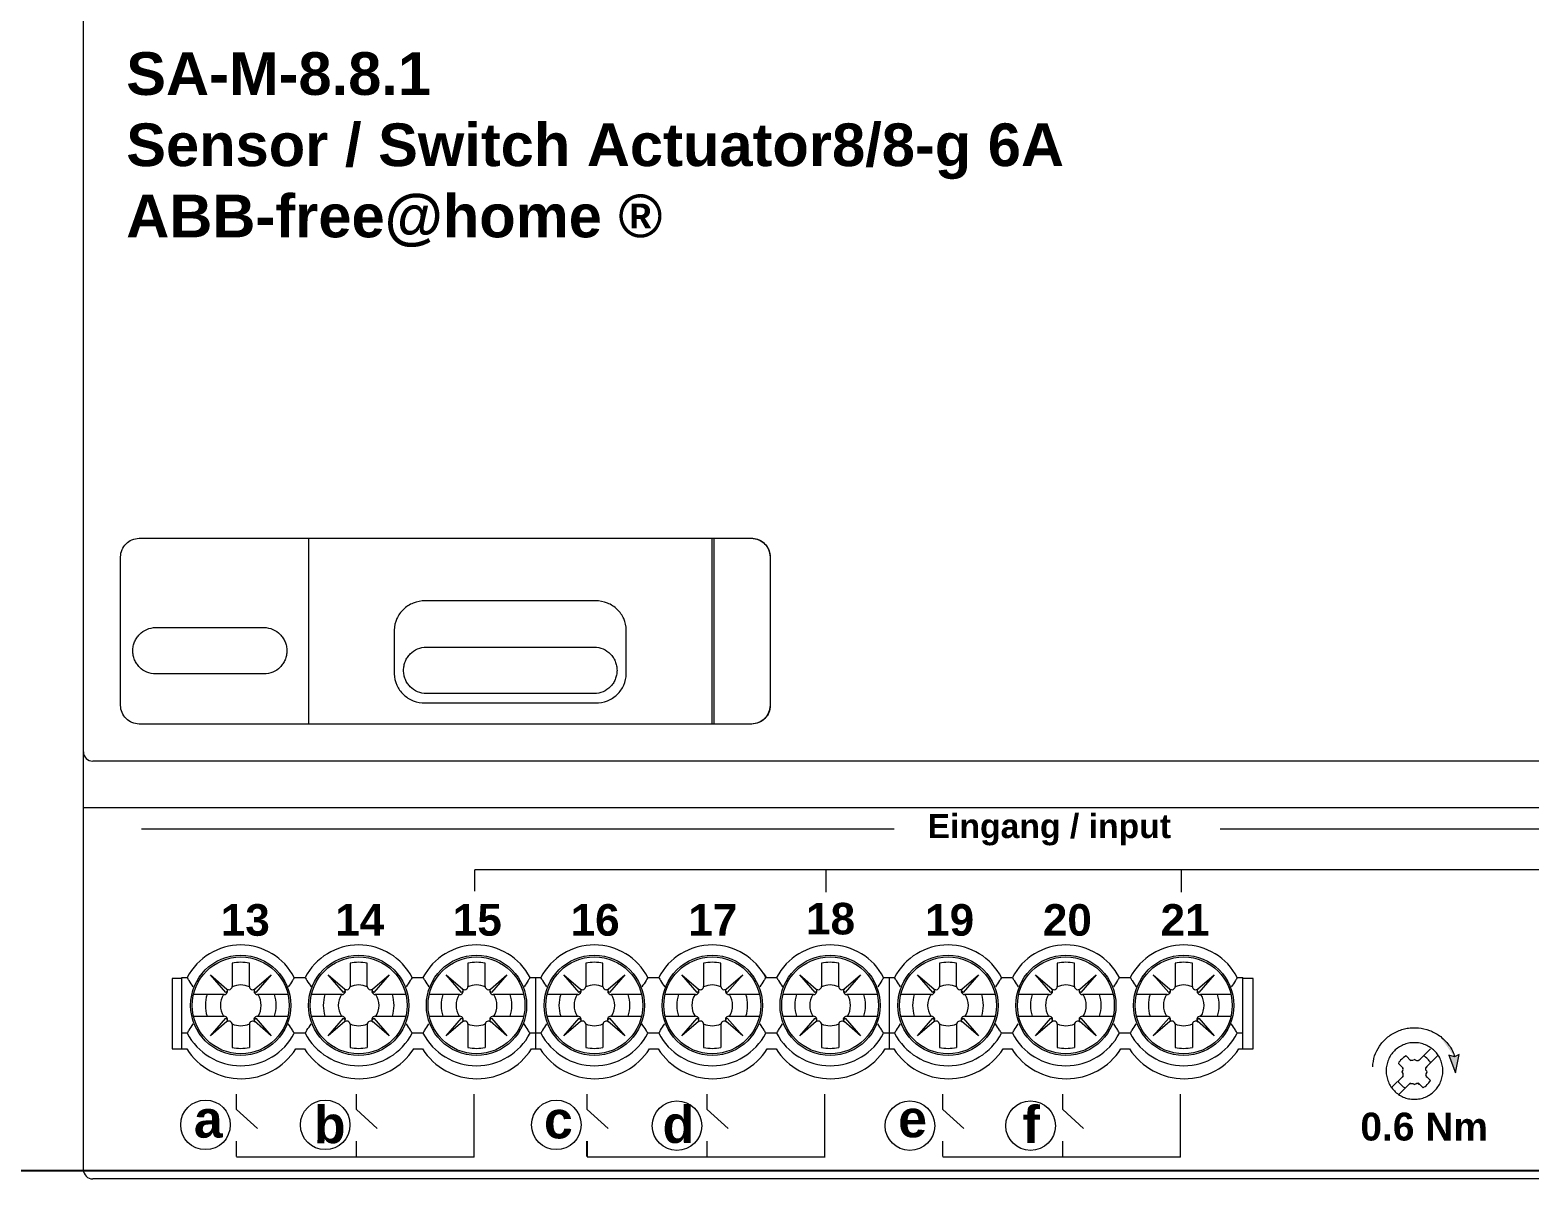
# Model space of a CAD drawing. Header units: millimetres. Extents: x -242231 to 419123, y -2399 to 525285.
# Drawn here: x -14621 to -13592, y 63648 to 64436 of the extents above; entities that cross this region are included whole.
import ezdxf

# ---------------------------------------------------------------- set-up
doc = ezdxf.new("R2010")
doc.units = ezdxf.units.MM
doc.layers.add('R-lagnir', color=7, linetype='Continuous', lineweight=25)
doc.styles.get("Standard").update_dxf_attribs({"font": 'arial.ttf'})

# ---------------------------------------------------------------- blocks, each defined once
blk = doc.blocks.new('ABB f@h SA-M-8.8.1 Rofaliði 6A + 8 binary')
at = {"lineweight": 0}
h = blk.add_hatch(color=256, dxfattribs=at)
h.dxf.hatch_style = 1
h.paths.add_polyline_path([(74.121, -20.794), (73.858, -20.92), (73.55, -20.838), (73.916, -21.783)])
edge = h.paths.add_edge_path()
edge.add_spline(control_points=[(73.049, -19.783), (73.142, -19.852), (73.325, -20.012), (73.57, -20.286), (73.767, -20.587), (73.847, -20.811), (73.858, -20.92)], knot_values=[0, 0, 0, 0, 0.243269, 0.51078, 0.770947, 1, 1, 1, 1], degree=3, periodic=0)
at = {"color": 7, "linetype": 'Continuous', "lineweight": 0}
for p, q in [((0, -27), (0, 62)), ((3, 7), (36.058, 7)), ((12.123, 7), (12.123, -3)), ((33.867, -3), (33.867, 7)), ((33.986, -3), (33.986, 7)), ((2, -2), (2, 6)), ((36.986, 6), (36.986, -2)), ((36.993, 6.071), (37, 2.1)), ((27.578, 3.633), (18.413, 3.633)), ((3.89, 2.194), (9.726, 2.194)), ((16.746, 2.062), (16.746, -0.296)), ((29.243, -0.296), (29.243, 2.062)), ((37, 2.1), (37, -2)), ((18.477, 1.139), (27.513, 1.139)), ((9.726, -0.307), (3.89, -0.307)), ((27.513, -1.362), (18.477, -1.362)), ((18.413, -1.867), (27.578, -1.867)), ((36, -3), (3, -3)), ((143.5, -5), (0.5, -5)), ((0.5, -7.5), (126.002, -7.5)), ((3.125, -8.64), (43.679, -8.64)), ((61.23, -8.64), (101.949, -8.64)), ((97.099, -10.846), (21.08, -10.847)), ((21.08, -12.007), (21.08, -10.847)), ((40.007, -12.056), (40.007, -10.896)), ((59.149, -12.056), (59.149, -10.896)), ((8.012, -15.879), (8.012, -17.128)), ((8.939, -17.128), (8.939, -15.879)), ((14.362, -15.879), (14.362, -17.128)), ((15.289, -17.128), (15.289, -15.879)), ((20.712, -15.879), (20.712, -17.128)), ((21.639, -17.128), (21.639, -15.879)), ((27.062, -15.879), (27.062, -17.128)), ((27.989, -17.128), (27.989, -15.879)), ((33.412, -15.879), (33.412, -17.128)), ((34.339, -17.128), (34.339, -15.879)), ((39.762, -15.879), (39.762, -17.128)), ((40.689, -17.128), (40.689, -15.879)), ((46.112, -15.879), (46.112, -17.128)), ((47.039, -17.128), (47.039, -15.879)), ((52.462, -15.879), (52.462, -17.128)), ((53.389, -17.128), (53.389, -15.879)), ((58.812, -15.879), (58.812, -17.128)), ((59.739, -17.128), (59.739, -15.879)), ((4.78, -16.7), (4.78, -20.5)), ((5.3, -16.7), (4.78, -16.7)), ((5.3, -20.5), (5.3, -16.65)), ((5.3, -16.65), (5.592, -16.65)), ((7.664, -17.466), (6.836, -16.511)), ((6.836, -16.511), (7.729, -17.285)), ((9.222, -17.284), (10.114, -16.511)), ((10.114, -16.511), (9.286, -17.466)), ((11.358, -16.65), (11.942, -16.65)), ((14.014, -17.466), (13.186, -16.511)), ((13.186, -16.511), (14.079, -17.285)), ((15.572, -17.284), (16.464, -16.511)), ((16.464, -16.511), (15.636, -17.466)), ((17.708, -16.65), (18.292, -16.65)), ((20.364, -17.466), (19.536, -16.511)), ((19.536, -16.511), (20.429, -17.285)), ((21.922, -17.284), (22.814, -16.511)), ((22.814, -16.511), (21.986, -17.466)), ((24.058, -16.65), (24.642, -16.65)), ((24.35, -16.65), (24.35, -20.5)), ((26.714, -17.466), (25.886, -16.511)), ((25.886, -16.511), (26.779, -17.285)), ((28.272, -17.284), (29.164, -16.511)), ((29.164, -16.511), (28.336, -17.466)), ((30.408, -16.65), (30.992, -16.65)), ((33.064, -17.466), (32.236, -16.511)), ((32.236, -16.511), (33.129, -17.285)), ((34.622, -17.284), (35.514, -16.511)), ((35.514, -16.511), (34.686, -17.466)), ((36.758, -16.65), (37.342, -16.65)), ((39.414, -17.466), (38.586, -16.511)), ((38.586, -16.511), (39.479, -17.285)), ((40.972, -17.284), (41.864, -16.511)), ((41.864, -16.511), (41.036, -17.466)), ((43.108, -16.65), (43.692, -16.65)), ((43.4, -16.65), (43.4, -20.5)), ((45.764, -17.466), (44.936, -16.511)), ((44.936, -16.511), (45.829, -17.285)), ((47.322, -17.284), (48.214, -16.511)), ((48.214, -16.511), (47.386, -17.466)), ((49.458, -16.65), (50.042, -16.65)), ((52.114, -17.466), (51.286, -16.511)), ((51.286, -16.511), (52.179, -17.285)), ((53.672, -17.284), (54.564, -16.511)), ((54.564, -16.511), (53.736, -17.466)), ((55.808, -16.65), (56.392, -16.65)), ((58.464, -17.466), (57.636, -16.511)), ((57.636, -16.511), (58.529, -17.285)), ((60.022, -17.284), (60.914, -16.511)), ((60.914, -16.511), (60.086, -17.466)), ((62.158, -16.65), (62.45, -16.65)), ((62.45, -20.5), (62.45, -16.65)), ((63.02, -16.7), (62.45, -16.7)), ((63.02, -20.5), (63.02, -16.7)), ((7.58, -17.565), (5.931, -17.565)), ((7.759, -17.371), (7.664, -17.466)), ((9.286, -17.466), (9.192, -17.371)), ((11.019, -17.565), (9.371, -17.565)), ((13.93, -17.565), (12.281, -17.565)), ((14.109, -17.371), (14.014, -17.466)), ((15.636, -17.466), (15.542, -17.371)), ((17.369, -17.565), (15.721, -17.565)), ((20.28, -17.565), (18.631, -17.565)), ((20.459, -17.371), (20.364, -17.466)), ((21.986, -17.466), (21.892, -17.371)), ((23.719, -17.565), (22.071, -17.565)), ((26.63, -17.565), (24.981, -17.565)), ((26.809, -17.371), (26.714, -17.466)), ((28.336, -17.466), (28.242, -17.371)), ((30.069, -17.565), (28.421, -17.565)), ((32.98, -17.565), (31.331, -17.565)), ((33.159, -17.371), (33.064, -17.466)), ((34.686, -17.466), (34.592, -17.371)), ((36.419, -17.565), (34.771, -17.565)), ((39.33, -17.565), (37.681, -17.565)), ((39.509, -17.371), (39.414, -17.466)), ((41.036, -17.466), (40.942, -17.371)), ((42.769, -17.565), (41.121, -17.565)), ((45.68, -17.565), (44.031, -17.565)), ((45.859, -17.371), (45.764, -17.466)), ((47.386, -17.466), (47.292, -17.371)), ((49.119, -17.565), (47.471, -17.565)), ((52.03, -17.565), (50.381, -17.565)), ((52.209, -17.371), (52.114, -17.466)), ((53.736, -17.466), (53.642, -17.371)), ((55.469, -17.565), (53.821, -17.565)), ((58.38, -17.565), (56.731, -17.565)), ((58.559, -17.371), (58.464, -17.466)), ((60.086, -17.466), (59.992, -17.371)), ((61.819, -17.565), (60.171, -17.565)), ((5.931, -18.735), (7.58, -18.735)), ((6.836, -19.789), (7.664, -18.834)), ((7.729, -19.015), (6.836, -19.789)), ((7.664, -18.834), (7.759, -18.929)), ((8.012, -19.172), (8.012, -20.421)), ((8.939, -19.178), (8.939, -20.421)), ((9.186, -18.935), (9.286, -18.834)), ((10.114, -19.789), (9.208, -19.003)), ((9.286, -18.834), (10.114, -19.789)), ((9.364, -18.735), (11.019, -18.735)), ((12.281, -18.735), (13.93, -18.735)), ((13.186, -19.789), (14.014, -18.834)), ((14.079, -19.015), (13.186, -19.789)), ((14.014, -18.834), (14.109, -18.929)), ((14.362, -19.172), (14.362, -20.421)), ((15.289, -19.178), (15.289, -20.421)), ((15.536, -18.935), (15.636, -18.834)), ((16.464, -19.789), (15.558, -19.003)), ((15.636, -18.834), (16.464, -19.789)), ((15.714, -18.735), (17.369, -18.735)), ((18.631, -18.735), (20.28, -18.735)), ((19.536, -19.789), (20.364, -18.834)), ((20.429, -19.015), (19.536, -19.789)), ((20.364, -18.834), (20.459, -18.929)), ((20.712, -19.172), (20.712, -20.421)), ((21.639, -19.178), (21.639, -20.421)), ((21.886, -18.935), (21.986, -18.834)), ((22.814, -19.789), (21.908, -19.003)), ((21.986, -18.834), (22.814, -19.789)), ((22.064, -18.735), (23.719, -18.735)), ((24.981, -18.735), (26.63, -18.735)), ((25.886, -19.789), (26.714, -18.834)), ((26.779, -19.015), (25.886, -19.789)), ((26.714, -18.834), (26.809, -18.929)), ((27.062, -19.172), (27.062, -20.421)), ((27.989, -19.178), (27.989, -20.421)), ((28.236, -18.935), (28.336, -18.834)), ((29.164, -19.789), (28.258, -19.003)), ((28.336, -18.834), (29.164, -19.789)), ((28.414, -18.735), (30.069, -18.735)), ((31.331, -18.735), (32.98, -18.735)), ((32.236, -19.789), (33.064, -18.834)), ((33.129, -19.015), (32.236, -19.789)), ((33.064, -18.834), (33.159, -18.929)), ((33.412, -19.172), (33.412, -20.421)), ((34.339, -19.178), (34.339, -20.421)), ((34.586, -18.935), (34.686, -18.834)), ((35.514, -19.789), (34.608, -19.003)), ((34.686, -18.834), (35.514, -19.789)), ((34.764, -18.735), (36.419, -18.735)), ((37.681, -18.735), (39.33, -18.735)), ((38.586, -19.789), (39.414, -18.834)), ((39.479, -19.015), (38.586, -19.789)), ((39.414, -18.834), (39.509, -18.929)), ((39.762, -19.172), (39.762, -20.421)), ((40.689, -19.178), (40.689, -20.421)), ((40.936, -18.935), (41.036, -18.834)), ((41.864, -19.789), (40.958, -19.003)), ((41.036, -18.834), (41.864, -19.789)), ((41.114, -18.735), (42.769, -18.735)), ((44.031, -18.735), (45.68, -18.735)), ((44.936, -19.789), (45.764, -18.834)), ((45.829, -19.015), (44.936, -19.789)), ((45.764, -18.834), (45.859, -18.929)), ((46.112, -19.172), (46.112, -20.421)), ((47.039, -19.178), (47.039, -20.421)), ((47.286, -18.935), (47.386, -18.834)), ((48.214, -19.789), (47.308, -19.003)), ((47.386, -18.834), (48.214, -19.789)), ((47.464, -18.735), (49.119, -18.735)), ((50.381, -18.735), (52.03, -18.735)), ((51.286, -19.789), (52.114, -18.834)), ((52.179, -19.015), (51.286, -19.789)), ((52.114, -18.834), (52.209, -18.929)), ((52.462, -19.172), (52.462, -20.421)), ((53.389, -19.178), (53.389, -20.421)), ((53.636, -18.935), (53.736, -18.834)), ((54.564, -19.789), (53.658, -19.003)), ((53.736, -18.834), (54.564, -19.789)), ((53.814, -18.735), (55.469, -18.735)), ((56.731, -18.735), (58.38, -18.735)), ((57.636, -19.789), (58.464, -18.834)), ((58.529, -19.015), (57.636, -19.789)), ((58.464, -18.834), (58.559, -18.929)), ((58.812, -19.172), (58.812, -20.421)), ((59.739, -19.178), (59.739, -20.421)), ((59.986, -18.935), (60.086, -18.834)), ((60.914, -19.789), (60.008, -19.003)), ((60.086, -18.834), (60.914, -19.789)), ((60.164, -18.735), (61.819, -18.735)), ((5.592, -19.65), (5.3, -19.65)), ((11.942, -19.65), (11.358, -19.65)), ((18.292, -19.65), (17.708, -19.65)), ((24.642, -19.65), (24.058, -19.65)), ((30.992, -19.65), (30.408, -19.65)), ((37.342, -19.65), (36.758, -19.65)), ((43.692, -19.65), (43.108, -19.65)), ((50.042, -19.65), (49.458, -19.65)), ((56.392, -19.65), (55.808, -19.65)), ((62.45, -19.65), (62.158, -19.65)), ((4.78, -20.5), (5.561, -20.5)), ((11.439, -20.5), (11.911, -20.5)), ((17.789, -20.5), (18.261, -20.5)), ((24.139, -20.5), (24.611, -20.5)), ((30.489, -20.5), (30.961, -20.5)), ((36.839, -20.5), (37.311, -20.5)), ((43.189, -20.5), (43.661, -20.5)), ((49.539, -20.5), (50.011, -20.5)), ((55.889, -20.5), (56.361, -20.5)), ((62.239, -20.5), (63.02, -20.5)), ((71.116, -20.966), (71.027, -21.055)), ((71.25, -20.877), (71.116, -20.966)), ((71.517, -21.144), (71.25, -20.877)), ((72.566, -20.499), (71.919, -21.144)), ((72.254, -20.899), (72.187, -20.877)), ((72.298, -20.944), (72.254, -20.899)), ((72.945, -20.877), (72.298, -21.522)), ((72.365, -20.988), (72.298, -20.944)), ((72.454, -21.077), (72.365, -20.988)), ((73.858, -20.92), (73.55, -20.838)), ((73.55, -20.838), (73.916, -21.783)), ((74.121, -20.794), (73.858, -20.92)), ((73.916, -21.783), (74.121, -20.794)), ((70.871, -21.211), (70.848, -21.277)), ((71.116, -21.545), (70.848, -21.277)), ((70.915, -21.166), (70.871, -21.211)), ((70.96, -21.099), (70.915, -21.166)), ((71.027, -21.055), (70.96, -21.099)), ((71.027, -21.745), (71.049, -21.722)), ((71.027, -21.745), (71.049, -21.767)), ((71.071, -21.522), (71.049, -21.478)), ((71.049, -21.722), (71.071, -21.678)), ((71.049, -21.767), (71.071, -21.811)), ((71.071, -21.567), (71.071, -21.522)), ((71.094, -21.611), (71.071, -21.567)), ((71.071, -21.656), (71.094, -21.611)), ((71.071, -21.678), (71.071, -21.656)), ((71.071, -21.811), (71.071, -21.967)), ((71.495, -21.099), (71.451, -21.077)), ((71.517, -21.122), (71.495, -21.099)), ((71.607, -21.122), (71.517, -21.122)), ((71.696, -21.077), (71.607, -21.122)), ((71.718, -21.055), (71.696, -21.077)), ((71.718, -21.055), (71.74, -21.077)), ((71.74, -21.077), (71.785, -21.099)), ((71.785, -21.099), (71.807, -21.122)), ((71.807, -21.122), (71.897, -21.122)), ((71.897, -21.122), (71.941, -21.099)), ((71.941, -21.099), (71.964, -21.077)), ((71.964, -21.077), (72.008, -21.055)), ((72.32, -21.545), (72.343, -21.5)), ((72.32, -21.634), (72.32, -21.545)), ((72.343, -21.656), (72.32, -21.634)), ((72.365, -21.745), (72.32, -21.834)), ((72.343, -21.5), (72.365, -21.478)), ((72.365, -21.7), (72.343, -21.656)), ((72.365, -21.478), (72.387, -21.433)), ((72.387, -21.722), (72.365, -21.7)), ((72.387, -21.722), (72.365, -21.745)), ((72.499, -21.144), (72.454, -21.077)), ((72.543, -21.189), (72.499, -21.144)), ((72.566, -21.255), (72.543, -21.189)), ((71.116, -21.945), (70.469, -22.568)), ((70.826, -22.234), (70.848, -22.279)), ((70.848, -22.279), (70.893, -22.346)), ((71.495, -22.323), (70.871, -22.946)), ((70.893, -22.346), (71.094, -22.546)), ((71.049, -22.012), (71.027, -22.034)), ((71.071, -21.967), (71.049, -22.012)), ((71.094, -22.546), (71.161, -22.568)), ((71.161, -22.568), (71.205, -22.613)), ((71.473, -22.368), (71.428, -22.39)), ((71.629, -22.368), (71.473, -22.368)), ((71.674, -22.39), (71.629, -22.368)), ((71.696, -22.412), (71.674, -22.39)), ((71.696, -22.412), (71.718, -22.39)), ((71.718, -22.39), (71.763, -22.368)), ((71.763, -22.368), (71.785, -22.368)), ((71.785, -22.368), (71.83, -22.346)), ((71.83, -22.346), (71.874, -22.346)), ((71.874, -22.346), (71.919, -22.368)), ((72.164, -22.59), (71.897, -22.323)), ((71.919, -22.368), (71.941, -22.39)), ((71.941, -22.39), (71.986, -22.412)), ((72.164, -22.59), (72.231, -22.546)), ((72.231, -22.546), (72.276, -22.524)), ((72.276, -22.524), (72.343, -22.479)), ((72.566, -22.19), (72.298, -21.923)), ((72.32, -21.834), (72.32, -21.923)), ((72.32, -21.923), (72.343, -21.945)), ((72.343, -21.945), (72.343, -21.99)), ((72.343, -21.99), (72.387, -22.012)), ((72.343, -22.479), (72.387, -22.412)), ((72.387, -22.412), (72.477, -22.323)), ((72.477, -22.323), (72.566, -22.19)), ((8.244, -23.759), (8.244, -22.936)), ((14.703, -23.759), (14.703, -22.936)), ((21.045, -26.333), (21.045, -22.936)), ((27.144, -23.759), (27.144, -22.936)), ((33.603, -23.759), (33.603, -22.936)), ((39.945, -26.333), (39.945, -22.936)), ((46.294, -23.759), (46.294, -22.936)), ((52.753, -23.759), (52.753, -22.936)), ((59.095, -26.333), (59.095, -22.936)), ((9.37, -24.775), (8.244, -23.759)), ((15.828, -24.775), (14.703, -23.759)), ((28.27, -24.775), (27.144, -23.759)), ((34.728, -24.775), (33.603, -23.759)), ((47.42, -24.775), (46.294, -23.759)), ((53.878, -24.775), (52.753, -23.759)), ((8.245, -26.283), (8.245, -25.457)), ((14.703, -26.283), (14.703, -25.457)), ((33.603, -26.283), (33.603, -25.457)), ((46.295, -26.283), (46.295, -25.457)), ((52.753, -26.283), (52.753, -25.457)), ((21.049, -26.333), (8.245, -26.333)), ((39.949, -26.333), (27.145, -26.333)), ((59.099, -26.333), (46.295, -26.333)), ((143.5, -27.5), (0.5, -27.5))]:
    blk.add_line(p, q, dxfattribs=at)
at = {"color": 7, "linetype": 'Continuous'}
blk.add_line((27.145, -26.283), (27.145, -25.457), dxfattribs=at)
at = {"lineweight": 0}
for centre, radius in [((8.475, -18.15), 2.7), ((8.475, -18.15), 2.61), ((14.825, -18.15), 2.7), ((14.825, -18.15), 2.61), ((21.175, -18.15), 2.7), ((21.175, -18.15), 2.61), ((27.525, -18.15), 2.7), ((27.525, -18.15), 2.61), ((33.875, -18.15), 2.7), ((33.875, -18.15), 2.61), ((40.225, -18.15), 2.7), ((40.225, -18.15), 2.61), ((46.575, -18.15), 2.7), ((46.575, -18.15), 2.61), ((52.925, -18.15), 2.7), ((52.925, -18.15), 2.61), ((59.275, -18.15), 2.7), ((59.275, -18.15), 2.61), ((6.574, -24.586), 1.335), ((13.024, -24.586), 1.335), ((25.474, -24.586), 1.335), ((31.975, -24.63), 1.335), ((44.524, -24.63), 1.335), ((51.024, -24.63), 1.335)]:
    blk.add_circle(centre, radius, dxfattribs=at)
at = {"color": 7, "linetype": 'Continuous', "lineweight": 0}
for centre, radius, start, end in [((0.5, -4.5), 0.5, 180, 270), ((8.475, -18.15), 3.25, 27.48643, 152.51357), ((14.825, -18.15), 3.25, 27.48643, 152.51357), ((21.175, -18.15), 3.25, 27.48643, 152.51357), ((27.525, -18.15), 3.25, 27.48643, 152.51357), ((33.875, -18.15), 3.25, 27.48643, 152.51357), ((40.225, -18.15), 3.25, 27.48643, 152.51357), ((46.575, -18.15), 3.25, 27.48643, 152.51357), ((52.925, -18.15), 3.25, 27.48643, 152.51357), ((59.275, -18.15), 3.25, 27.48643, 152.51357), ((8.475, -18.15), 2.317, 78.46304, 101.53696), ((14.825, -18.15), 2.317, 78.46304, 101.53696), ((21.175, -18.15), 2.317, 78.46304, 101.53696), ((27.525, -18.15), 2.317, 78.46304, 101.53696), ((33.875, -18.15), 2.317, 78.46304, 101.53696), ((40.225, -18.15), 2.317, 78.46304, 101.53696), ((46.575, -18.15), 2.317, 78.46304, 101.53696), ((52.925, -18.15), 2.317, 78.46304, 101.53696), ((59.275, -18.15), 2.317, 78.46304, 101.53696), ((33.9, -18.6), 3.5, 33.87801, 39.84866), ((8.475, -18.15), 1.907, 162.13907, 197.86093), ((8.475, -18.15), 1.098, 147.80605, 212.19395), ((7.58, -17.385), 0.18, 270, 45.573), ((7.832, -17.128), 0.18, 225.573, 0), ((8.475, -18.15), 1.098, 65.03079, 114.96921), ((9.119, -17.128), 0.18, 180, 314.56131), ((9.371, -17.385), 0.18, 134.56131, 270), ((8.475, -18.15), 1.098, 0, 32.19395), ((8.475, -18.15), 1.907, 342.13907, 17.86093), ((14.825, -18.15), 1.907, 162.13907, 197.86093), ((14.825, -18.15), 1.098, 147.80605, 212.19395), ((13.93, -17.385), 0.18, 270, 45.573), ((14.182, -17.128), 0.18, 225.573, 0), ((14.825, -18.15), 1.098, 65.03079, 114.96921), ((15.469, -17.128), 0.18, 180, 314.56131), ((15.721, -17.385), 0.18, 134.56131, 270), ((14.825, -18.15), 1.098, 0, 32.19395), ((14.825, -18.15), 1.907, 342.13907, 17.86093), ((21.175, -18.15), 1.907, 162.13907, 197.86093), ((21.175, -18.15), 1.098, 147.80605, 212.19395), ((20.28, -17.385), 0.18, 270, 45.573), ((20.532, -17.128), 0.18, 225.573, 0), ((21.175, -18.15), 1.098, 65.03079, 114.96921), ((21.819, -17.128), 0.18, 180, 314.56131), ((22.071, -17.385), 0.18, 134.56131, 270), ((21.175, -18.15), 1.098, 0, 32.19395), ((21.175, -18.15), 1.907, 342.13907, 17.86093), ((27.525, -18.15), 1.907, 162.13907, 197.86093), ((27.525, -18.15), 1.098, 147.80605, 212.19395), ((26.63, -17.385), 0.18, 270, 45.573), ((26.882, -17.128), 0.18, 225.573, 0), ((27.525, -18.15), 1.098, 65.03079, 114.96921), ((28.169, -17.128), 0.18, 180, 314.56131), ((28.421, -17.385), 0.18, 134.56131, 270), ((27.525, -18.15), 1.098, 0, 32.19395), ((27.525, -18.15), 1.907, 342.13907, 17.86093), ((33.875, -18.15), 1.907, 162.13907, 197.86093), ((33.875, -18.15), 1.098, 147.80605, 212.19395), ((32.98, -17.385), 0.18, 270, 45.573), ((33.232, -17.128), 0.18, 225.573, 0), ((33.875, -18.15), 1.098, 65.03079, 114.96921), ((34.519, -17.128), 0.18, 180, 314.56131), ((34.771, -17.385), 0.18, 134.56131, 270), ((33.875, -18.15), 1.098, 0, 32.19395), ((33.875, -18.15), 1.907, 342.13907, 17.86093), ((40.225, -18.15), 1.907, 162.13907, 197.86093), ((40.225, -18.15), 1.098, 147.80605, 212.19395), ((39.33, -17.385), 0.18, 270, 45.573), ((39.582, -17.128), 0.18, 225.573, 0), ((40.225, -18.15), 1.098, 65.03079, 114.96921), ((40.869, -17.128), 0.18, 180, 314.56131), ((41.121, -17.385), 0.18, 134.56131, 270), ((40.225, -18.15), 1.098, 0, 32.19395), ((40.225, -18.15), 1.907, 342.13907, 17.86093), ((46.575, -18.15), 1.907, 162.13907, 197.86093), ((46.575, -18.15), 1.098, 147.80605, 212.19395), ((45.68, -17.385), 0.18, 270, 45.573), ((45.932, -17.128), 0.18, 225.573, 0), ((46.575, -18.15), 1.098, 65.03079, 114.96921), ((47.219, -17.128), 0.18, 180, 314.56131), ((47.471, -17.385), 0.18, 134.56131, 270), ((46.575, -18.15), 1.098, 0, 32.19395), ((46.575, -18.15), 1.907, 342.13907, 17.86093), ((52.925, -18.15), 1.907, 162.13907, 197.86093), ((52.925, -18.15), 1.098, 147.80605, 212.19395), ((52.03, -17.385), 0.18, 270, 45.573), ((52.282, -17.128), 0.18, 225.573, 0), ((52.925, -18.15), 1.098, 65.03079, 114.96921), ((53.569, -17.128), 0.18, 180, 314.56131), ((53.821, -17.385), 0.18, 134.56131, 270), ((52.925, -18.15), 1.098, 0, 32.19395), ((52.925, -18.15), 1.907, 342.13907, 17.86093), ((59.275, -18.15), 1.907, 162.13907, 197.86093), ((59.275, -18.15), 1.098, 147.80605, 212.19395), ((58.38, -17.385), 0.18, 270, 45.573), ((58.632, -17.128), 0.18, 225.573, 0), ((59.275, -18.15), 1.098, 65.03079, 114.96921), ((59.919, -17.128), 0.18, 180, 314.56131), ((60.171, -17.385), 0.18, 134.56131, 270), ((59.275, -18.15), 1.098, 0, 32.19395), ((59.275, -18.15), 1.907, 342.13907, 17.86093), ((8.475, -18.15), 1.098, 327.80605, 0), ((14.825, -18.15), 1.098, 327.80605, 0), ((21.175, -18.15), 1.098, 327.80605, 0), ((27.525, -18.15), 1.098, 327.80605, 0), ((33.875, -18.15), 1.098, 327.80605, 0), ((40.225, -18.15), 1.098, 327.80605, 0), ((46.575, -18.15), 1.098, 327.80605, 0), ((52.925, -18.15), 1.098, 327.80605, 0), ((59.275, -18.15), 1.098, 327.80605, 0), ((7.58, -18.915), 0.18, 314.427, 90), ((7.832, -19.172), 0.18, 0, 134.427), ((8.475, -18.15), 1.098, 245.03079, 294.96921), ((9.119, -19.178), 0.18, 46.91795, 180), ((9.364, -18.915), 0.18, 90, 226.91795), ((13.93, -18.915), 0.18, 314.427, 90), ((14.182, -19.172), 0.18, 0, 134.427), ((14.825, -18.15), 1.098, 245.03079, 294.96921), ((15.469, -19.178), 0.18, 46.91795, 180), ((15.714, -18.915), 0.18, 90, 226.91795), ((20.28, -18.915), 0.18, 314.427, 90), ((20.532, -19.172), 0.18, 0, 134.427), ((21.175, -18.15), 1.098, 245.03079, 294.96921), ((21.819, -19.178), 0.18, 46.91795, 180), ((22.064, -18.915), 0.18, 90, 226.91795), ((26.63, -18.915), 0.18, 314.427, 90), ((26.882, -19.172), 0.18, 0, 134.427), ((27.525, -18.15), 1.098, 245.03079, 294.96921), ((28.169, -19.178), 0.18, 46.91795, 180), ((28.414, -18.915), 0.18, 90, 226.91795), ((32.98, -18.915), 0.18, 314.427, 90), ((33.232, -19.172), 0.18, 0, 134.427), ((33.875, -18.15), 1.098, 245.03079, 294.96921), ((34.519, -19.178), 0.18, 46.91795, 180), ((34.764, -18.915), 0.18, 90, 226.91795), ((39.33, -18.915), 0.18, 314.427, 90), ((39.582, -19.172), 0.18, 0, 134.427), ((40.225, -18.15), 1.098, 245.03079, 294.96921), ((40.869, -19.178), 0.18, 46.91795, 180), ((41.114, -18.915), 0.18, 90, 226.91795), ((45.68, -18.915), 0.18, 314.427, 90), ((45.932, -19.172), 0.18, 0, 134.427), ((46.575, -18.15), 1.098, 245.03079, 294.96921), ((47.219, -19.178), 0.18, 46.91795, 180), ((47.464, -18.915), 0.18, 90, 226.91795), ((52.03, -18.915), 0.18, 314.427, 90), ((52.282, -19.172), 0.18, 0, 134.427), ((52.925, -18.15), 1.098, 245.03079, 294.96921), ((53.569, -19.178), 0.18, 46.91795, 180), ((53.814, -18.915), 0.18, 90, 226.91795), ((58.38, -18.915), 0.18, 314.427, 90), ((58.632, -19.172), 0.18, 0, 134.427), ((59.275, -18.15), 1.098, 245.03079, 294.96921), ((59.919, -19.178), 0.18, 46.91795, 180), ((60.164, -18.915), 0.18, 90, 226.91795), ((8.475, -18.15), 3.25, 207.48643, 332.51357), ((14.825, -18.15), 3.25, 207.48643, 332.51357), ((21.175, -18.15), 3.25, 207.48643, 332.51357), ((27.525, -18.15), 3.25, 207.48643, 332.51357), ((33.875, -18.15), 3.25, 207.48643, 332.51357), ((40.225, -18.15), 3.25, 207.48643, 332.51357), ((46.575, -18.15), 3.25, 207.48643, 332.51357), ((52.925, -18.15), 3.25, 207.48643, 332.51357), ((59.275, -18.15), 3.25, 207.48643, 332.51357), ((8.5, -18.6), 3.5, 212.87835, 327.12165), ((8.475, -18.15), 2.317, 258.46304, 281.53696), ((14.85, -18.6), 3.5, 212.87835, 327.12165), ((14.825, -18.15), 2.317, 258.46304, 281.53696), ((21.2, -18.6), 3.5, 212.87835, 327.12165), ((21.175, -18.15), 2.317, 258.46304, 281.53696), ((27.55, -18.6), 3.5, 212.87835, 327.12165), ((27.525, -18.15), 2.317, 258.46304, 281.53696), ((33.9, -18.6), 3.5, 212.87835, 327.12165), ((33.875, -18.15), 2.317, 258.46304, 281.53696), ((40.25, -18.6), 3.5, 212.87835, 327.12165), ((40.225, -18.15), 2.317, 258.46304, 281.53696), ((46.6, -18.6), 3.5, 212.87835, 327.12165), ((46.575, -18.15), 2.317, 258.46304, 281.53696), ((52.95, -18.6), 3.5, 212.87835, 327.12165), ((52.925, -18.15), 2.317, 258.46304, 281.53696), ((59.3, -18.6), 3.5, 212.87835, 327.12165), ((59.275, -18.15), 2.317, 258.46304, 281.53696), ((0.5, -27), 0.5, 180, 186.67446), ((0.5, -27), 0.5, 180, 270), ((0.5, -27), 0.5, 263.32555, 270)]:
    blk.add_arc(centre, radius, start, end, dxfattribs=at)
for points, knots in [([(2, 6), (2, 6.132), (2.053, 6.395), (2.276, 6.724), (2.605, 6.947), (2.868, 7), (3, 7)], [0, 0, 0, 0, 0.253997, 0.5, 0.746003, 1, 1, 1, 1]), ([(35.986, 7), (36.118, 7), (36.381, 6.947), (36.71, 6.724), (36.933, 6.395), (36.986, 6.132), (36.986, 6)], [0, 0, 0, 0, 0.253997, 0.5, 0.746003, 1, 1, 1, 1]), ([(36.058, 7), (36.177, 6.997), (36.415, 6.935), (36.8, 6.653), (36.974, 6.305), (36.993, 6.071)], [0, 0, 0, 0, 0.251268, 0.50376, 1, 1, 1, 1]), ([(18.413, 3.633), (18.193, 3.633), (17.758, 3.552), (17.211, 3.205), (16.836, 2.688), (16.746, 2.27), (16.746, 2.062)], [0, 0, 0, 0, 0.2612, 0.509575, 0.752559, 1, 1, 1, 1]), ([(29.243, 2.062), (29.243, 2.27), (29.154, 2.688), (28.779, 3.205), (28.232, 3.552), (27.798, 3.633), (27.578, 3.633)], [0, 0, 0, 0, 0.24746, 0.490406, 0.738737, 1, 1, 1, 1]), ([(3.89, -0.307), (3.727, -0.307), (3.402, -0.241), (3.063, -0.007), (2.862, 0.241), (2.747, 0.455), (2.687, 0.652), (2.663, 0.816), (2.656, 0.944), (2.663, 1.071), (2.687, 1.236), (2.747, 1.432), (2.862, 1.646), (3.063, 1.894), (3.402, 2.128), (3.727, 2.194), (3.89, 2.194)], [0, 0, 0, 0, 0.126013, 0.248181, 0.309587, 0.371605, 0.434797, 0.467118, 0.500068, 0.533016, 0.56533, 0.6285, 0.690489, 0.751866, 0.873993, 1, 1, 1, 1]), ([(9.726, 2.194), (9.889, 2.194), (10.214, 2.128), (10.552, 1.894), (10.753, 1.646), (10.868, 1.432), (10.928, 1.236), (10.953, 1.071), (10.959, 0.944), (10.953, 0.816), (10.928, 0.652), (10.868, 0.455), (10.753, 0.241), (10.552, -0.007), (10.214, -0.241), (9.889, -0.307), (9.726, -0.307)], [0, 0, 0, 0, 0.125934, 0.248068, 0.309461, 0.371468, 0.434655, 0.466977, 0.499932, 0.53289, 0.565218, 0.628427, 0.690463, 0.751886, 0.874059, 1, 1, 1, 1]), ([(18.477, -1.362), (18.314, -1.362), (17.989, -1.296), (17.65, -1.062), (17.449, -0.814), (17.334, -0.599), (17.274, -0.403), (17.25, -0.238), (17.243, -0.111), (17.25, 0.016), (17.274, 0.181), (17.334, 0.377), (17.449, 0.591), (17.65, 0.839), (17.989, 1.073), (18.314, 1.139), (18.477, 1.139)], [0, 0, 0, 0, 0.126013, 0.248181, 0.309587, 0.371605, 0.434797, 0.467118, 0.500068, 0.533016, 0.56533, 0.6285, 0.690489, 0.751866, 0.873993, 1, 1, 1, 1]), ([(27.513, 1.139), (27.676, 1.139), (28.001, 1.073), (28.339, 0.839), (28.54, 0.591), (28.655, 0.377), (28.715, 0.181), (28.74, 0.016), (28.746, -0.111), (28.74, -0.238), (28.715, -0.403), (28.655, -0.599), (28.54, -0.814), (28.339, -1.062), (28.001, -1.296), (27.676, -1.362), (27.513, -1.362)], [0, 0, 0, 0, 0.125934, 0.248068, 0.309461, 0.371468, 0.434655, 0.466977, 0.499932, 0.53289, 0.565218, 0.628427, 0.690463, 0.751886, 0.874059, 1, 1, 1, 1]), ([(16.746, -0.296), (16.746, -0.504), (16.836, -0.923), (17.211, -1.439), (17.758, -1.786), (18.193, -1.867), (18.413, -1.867)], [0, 0, 0, 0, 0.247455, 0.490436, 0.738803, 1, 1, 1, 1]), ([(27.578, -1.867), (27.798, -1.867), (28.232, -1.786), (28.779, -1.439), (29.154, -0.923), (29.243, -0.504), (29.243, -0.296)], [0, 0, 0, 0, 0.26126, 0.509583, 0.752526, 1, 1, 1, 1]), ([(3, -3), (2.868, -3), (2.606, -2.947), (2.277, -2.723), (2.054, -2.395), (2, -2.132), (2, -2)], [0, 0, 0, 0, 0.253422, 0.499572, 0.74587, 1, 1, 1, 1]), ([(36.986, -2), (36.986, -2.132), (36.933, -2.395), (36.71, -2.724), (36.381, -2.947), (36.118, -3), (35.986, -3)], [0, 0, 0, 0, 0.253997, 0.5, 0.746003, 1, 1, 1, 1]), ([(37, -2), (37, -2.131), (36.946, -2.394), (36.722, -2.722), (36.394, -2.946), (36.131, -3), (36, -3)], [0, 0, 0, 0, 0.253165, 0.5, 0.746835, 1, 1, 1, 1]), ([(0, -7.483), (0, -7.483), (0.001, -7.484), (0.004, -7.485), (0.011, -7.486), (0.023, -7.488), (0.04, -7.489), (0.06, -7.491), (0.086, -7.492), (0.115, -7.494), (0.148, -7.495), (0.184, -7.496), (0.238, -7.497), (0.311, -7.499), (0.404, -7.5), (0.467, -7.5), (0.5, -7.5)], [0, 0, 0, 0, 0.002088, 0.006071, 0.020819, 0.044822, 0.077942, 0.119892, 0.170286, 0.228649, 0.294426, 0.366988, 0.445642, 0.61815, 0.805333, 1, 1, 1, 1]), ([(5.913, -17.15), (5.838, -17.039), (5.729, -16.873), (5.625, -16.705), (5.592, -16.65)], [0, 0, 0, 0, 0.677576, 1, 1, 1, 1]), ([(11.358, -16.65), (11.325, -16.705), (11.221, -16.873), (11.112, -17.039), (11.037, -17.15)], [0, 0, 0, 0, 0.322423, 1, 1, 1, 1]), ([(11.942, -16.65), (11.975, -16.705), (12.079, -16.873), (12.188, -17.039), (12.263, -17.15)], [0, 0, 0, 0, 0.322422, 1, 1, 1, 1]), ([(17.708, -16.65), (17.675, -16.705), (17.571, -16.873), (17.462, -17.039), (17.387, -17.15)], [0, 0, 0, 0, 0.322423, 1, 1, 1, 1]), ([(18.292, -16.65), (18.325, -16.705), (18.429, -16.873), (18.538, -17.039), (18.613, -17.15)], [0, 0, 0, 0, 0.322422, 1, 1, 1, 1]), ([(24.058, -16.65), (24.025, -16.705), (23.921, -16.873), (23.812, -17.039), (23.737, -17.15)], [0, 0, 0, 0, 0.322423, 1, 1, 1, 1]), ([(24.963, -17.15), (24.888, -17.039), (24.779, -16.873), (24.675, -16.705), (24.642, -16.65)], [0, 0, 0, 0, 0.677576, 1, 1, 1, 1]), ([(30.408, -16.65), (30.375, -16.705), (30.271, -16.873), (30.162, -17.039), (30.087, -17.15)], [0, 0, 0, 0, 0.322423, 1, 1, 1, 1]), ([(30.992, -16.65), (31.025, -16.705), (31.129, -16.873), (31.238, -17.039), (31.313, -17.15)], [0, 0, 0, 0, 0.322422, 1, 1, 1, 1]), ([(36.758, -16.65), (36.725, -16.705), (36.621, -16.873), (36.512, -17.039), (36.437, -17.15)], [0, 0, 0, 0, 0.322423, 1, 1, 1, 1]), ([(37.342, -16.65), (37.375, -16.705), (37.479, -16.873), (37.588, -17.039), (37.663, -17.15)], [0, 0, 0, 0, 0.322422, 1, 1, 1, 1]), ([(43.108, -16.65), (43.075, -16.705), (42.971, -16.873), (42.862, -17.039), (42.787, -17.15)], [0, 0, 0, 0, 0.322423, 1, 1, 1, 1]), ([(44.013, -17.15), (43.938, -17.039), (43.829, -16.873), (43.725, -16.705), (43.692, -16.65)], [0, 0, 0, 0, 0.677576, 1, 1, 1, 1]), ([(49.458, -16.65), (49.425, -16.705), (49.321, -16.873), (49.212, -17.039), (49.137, -17.15)], [0, 0, 0, 0, 0.322423, 1, 1, 1, 1]), ([(50.042, -16.65), (50.075, -16.705), (50.179, -16.873), (50.288, -17.039), (50.363, -17.15)], [0, 0, 0, 0, 0.322422, 1, 1, 1, 1]), ([(55.808, -16.65), (55.775, -16.705), (55.671, -16.873), (55.562, -17.039), (55.487, -17.15)], [0, 0, 0, 0, 0.322423, 1, 1, 1, 1]), ([(56.392, -16.65), (56.425, -16.705), (56.529, -16.873), (56.638, -17.039), (56.713, -17.15)], [0, 0, 0, 0, 0.322422, 1, 1, 1, 1]), ([(62.158, -16.65), (62.125, -16.705), (62.021, -16.873), (61.912, -17.039), (61.837, -17.15)], [0, 0, 0, 0, 0.322423, 1, 1, 1, 1]), ([(5.592, -19.65), (5.625, -19.595), (5.729, -19.427), (5.838, -19.261), (5.913, -19.15)], [0, 0, 0, 0, 0.322423, 1, 1, 1, 1]), ([(11.358, -19.65), (11.325, -19.595), (11.221, -19.427), (11.112, -19.261), (11.037, -19.15)], [0, 0, 0, 0, 0.322422, 1, 1, 1, 1]), ([(11.942, -19.65), (11.975, -19.595), (12.079, -19.427), (12.188, -19.261), (12.263, -19.15)], [0, 0, 0, 0, 0.322423, 1, 1, 1, 1]), ([(17.387, -19.15), (17.462, -19.261), (17.571, -19.427), (17.675, -19.595), (17.708, -19.65)], [0, 0, 0, 0, 0.677576, 1, 1, 1, 1]), ([(18.292, -19.65), (18.325, -19.595), (18.429, -19.427), (18.538, -19.261), (18.613, -19.15)], [0, 0, 0, 0, 0.322423, 1, 1, 1, 1]), ([(24.058, -19.65), (24.025, -19.595), (23.921, -19.427), (23.812, -19.261), (23.737, -19.15)], [0, 0, 0, 0, 0.322422, 1, 1, 1, 1]), ([(24.642, -19.65), (24.675, -19.595), (24.779, -19.427), (24.888, -19.261), (24.963, -19.15)], [0, 0, 0, 0, 0.322423, 1, 1, 1, 1]), ([(30.408, -19.65), (30.375, -19.595), (30.271, -19.427), (30.162, -19.261), (30.087, -19.15)], [0, 0, 0, 0, 0.322422, 1, 1, 1, 1]), ([(30.992, -19.65), (31.025, -19.595), (31.129, -19.427), (31.238, -19.261), (31.313, -19.15)], [0, 0, 0, 0, 0.322423, 1, 1, 1, 1]), ([(36.437, -19.15), (36.512, -19.261), (36.621, -19.427), (36.725, -19.595), (36.758, -19.65)], [0, 0, 0, 0, 0.677576, 1, 1, 1, 1]), ([(37.342, -19.65), (37.375, -19.595), (37.479, -19.427), (37.588, -19.261), (37.663, -19.15)], [0, 0, 0, 0, 0.322423, 1, 1, 1, 1]), ([(43.108, -19.65), (43.075, -19.595), (42.971, -19.427), (42.862, -19.261), (42.787, -19.15)], [0, 0, 0, 0, 0.322422, 1, 1, 1, 1]), ([(43.692, -19.65), (43.725, -19.595), (43.829, -19.427), (43.938, -19.261), (44.013, -19.15)], [0, 0, 0, 0, 0.322423, 1, 1, 1, 1]), ([(49.458, -19.65), (49.425, -19.595), (49.321, -19.427), (49.212, -19.261), (49.137, -19.15)], [0, 0, 0, 0, 0.322422, 1, 1, 1, 1]), ([(50.042, -19.65), (50.075, -19.595), (50.179, -19.427), (50.288, -19.261), (50.363, -19.15)], [0, 0, 0, 0, 0.322423, 1, 1, 1, 1]), ([(55.487, -19.15), (55.562, -19.261), (55.671, -19.427), (55.775, -19.595), (55.808, -19.65)], [0, 0, 0, 0, 0.677576, 1, 1, 1, 1]), ([(56.392, -19.65), (56.425, -19.595), (56.529, -19.427), (56.638, -19.261), (56.713, -19.15)], [0, 0, 0, 0, 0.322423, 1, 1, 1, 1]), ([(62.158, -19.65), (62.125, -19.595), (62.021, -19.427), (61.912, -19.261), (61.837, -19.15)], [0, 0, 0, 0, 0.322422, 1, 1, 1, 1]), ([(69.459, -21.462), (69.464, -21.264), (69.533, -20.869), (69.753, -20.42), (69.996, -20.106), (70.211, -19.895), (70.414, -19.744), (70.567, -19.654), (70.658, -19.606), (70.729, -19.573), (70.799, -19.54), (70.895, -19.501), (71.064, -19.44), (71.312, -19.38), (71.615, -19.348), (72.02, -19.36), (72.519, -19.474), (72.882, -19.666), (73.049, -19.783)], [0, 0, 0, 0, 0.123018, 0.245449, 0.307112, 0.369195, 0.431901, 0.463594, 0.479542, 0.495565, 0.511741, 0.527836, 0.559813, 0.6231, 0.685875, 0.748432, 0.873478, 1, 1, 1, 1]), ([(71.696, -20.16), (71.643, -20.16), (71.54, -20.165), (71.339, -20.195), (71.099, -20.268), (70.839, -20.408), (70.613, -20.593), (70.427, -20.819), (70.287, -21.079), (70.214, -21.317), (70.184, -21.518), (70.177, -21.674), (70.184, -21.829), (70.214, -22.031), (70.287, -22.272), (70.427, -22.535), (70.613, -22.765), (70.839, -22.954), (71.099, -23.098), (71.339, -23.173), (71.54, -23.204), (71.643, -23.209), (71.696, -23.209)], [0, 0, 0, 0, 0.032804, 0.064896, 0.127428, 0.188627, 0.24922, 0.309814, 0.371014, 0.433547, 0.46564, 0.498444, 0.531301, 0.563539, 0.626578, 0.688437, 0.749694, 0.810835, 0.872391, 0.935079, 0.967193, 1, 1, 1, 1]), ([(71.696, -23.209), (71.748, -23.209), (71.852, -23.204), (72.055, -23.173), (72.296, -23.098), (72.56, -22.954), (72.79, -22.765), (72.98, -22.536), (73.123, -22.273), (73.199, -22.031), (73.23, -21.829), (73.238, -21.674), (73.23, -21.518), (73.199, -21.317), (73.123, -21.078), (72.98, -20.818), (72.79, -20.593), (72.56, -20.408), (72.296, -20.268), (72.054, -20.195), (71.852, -20.165), (71.748, -20.16), (71.696, -20.16)], [0, 0, 0, 0, 0.032659, 0.064722, 0.127528, 0.189356, 0.250773, 0.31219, 0.374017, 0.436819, 0.46888, 0.501535, 0.534139, 0.566054, 0.628356, 0.689532, 0.750295, 0.811174, 0.872651, 0.935302, 0.967344, 1, 1, 1, 1]), ([(73.049, -19.783), (73.142, -19.852), (73.325, -20.012), (73.57, -20.286), (73.767, -20.587), (73.847, -20.811), (73.858, -20.92)], [0, 0, 0, 0, 0.243269, 0.51078, 0.770947, 1, 1, 1, 1])]:
    blk.add_open_spline(points, degree=3, knots=knots, dxfattribs=at)
at = {"insert": (2.304, 33.175), "char_height": 2.3, "attachment_point": 1}
blk.add_mtext_dynamic_manual_height_columns('{\\fArial|b1|i0|c0|p34;SA-M-8.8.1\\PSensor / Switch Actuator8/8-g 6A\\P\\pxsm1;ABB-free@home ®}', width=52.66344, gutter_width=0, heights=[11.492], dxfattribs=at)
at = {"attachment_point": 1}
for s, insert, char_height, width in [('{\\fArial|b1|i0|c0|p34;Eingang / input}', (45.476, -7.844), 1.3, 21.39437), ('{\\fArial|b1|i0|c0|p34;13}', (7.398, -12.699), 1.7, 4.63952), ('{\\fArial|b1|i0|c0|p34;14}', (13.563, -12.699), 1.7, 4.63952), ('{\\fArial|b1|i0|c0|p34;15}', (19.898, -12.699), 1.7, 4.63952), ('{\\fArial|b1|i0|c0|p34;16}', (26.243, -12.699), 1.7, 4.63952), ('{\\fArial|b1|i0|c0|p34;17}', (32.586, -12.699), 1.7, 4.63952), ('{\\fArial|b1|i0|c0|p34;18}', (38.928, -12.631), 1.7, 4.63952), ('{\\fArial|b1|i0|c0|p34;19}', (45.343, -12.699), 1.7, 4.63952), ('{\\fArial|b1|i0|c0|p34;20}', (51.684, -12.699), 1.7, 4.63952), ('{\\fArial|b1|i0|c0|p34;21}', (58.026, -12.699), 1.7, 4.63952), ('{\\fArial|b1|i0|c0|p34;a}', (5.948, -23.274), 2, 4.63952), ('{\\fArial|b1|i0|c0|p34;b}', (12.416, -23.572), 2, 4.63952), ('{\\fArial|b1|i0|c0|p34;c}', (24.808, -23.314), 2, 4.63952), ('{\\fArial|b1|i0|c0|p34;d}', (31.198, -23.56), 2, 4.63952), ('{\\fArial|b1|i0|c0|p34;e}', (43.889, -23.256), 2, 4.63952), ('{\\fArial|b1|i0|c0|p34;f}', (50.593, -23.569), 2, 4.63952), ('{\\fArial|b1|i0|c0|p34;0.6 Nm}', (68.791, -23.929), 1.5, 16.65155)]:
    blk.add_mtext(s, dxfattribs=dict(at, insert=insert, char_height=char_height, width=width))

msp = doc.modelspace()

# ---------------------------------------------------------------- linework, layer by layer
at = {"layer": 'R-lagnir', "color": 85, "true_color": 0x58ba48}
msp.add_line((-38530.367, 63654.296), (5746.977, 63654.296), dxfattribs=at)

# ---------------------------------------------------------------- block references
at = {"xscale": 12.72831968789025, "yscale": 12.72831968789025, "zscale": 12.72831968789025}
msp.add_blockref('ABB f@h SA-M-8.8.1 Rofaliði 6A + 8 binary', (-14584.173, 63998.525), dxfattribs=at)

doc.saveas('drawing.dxf')
